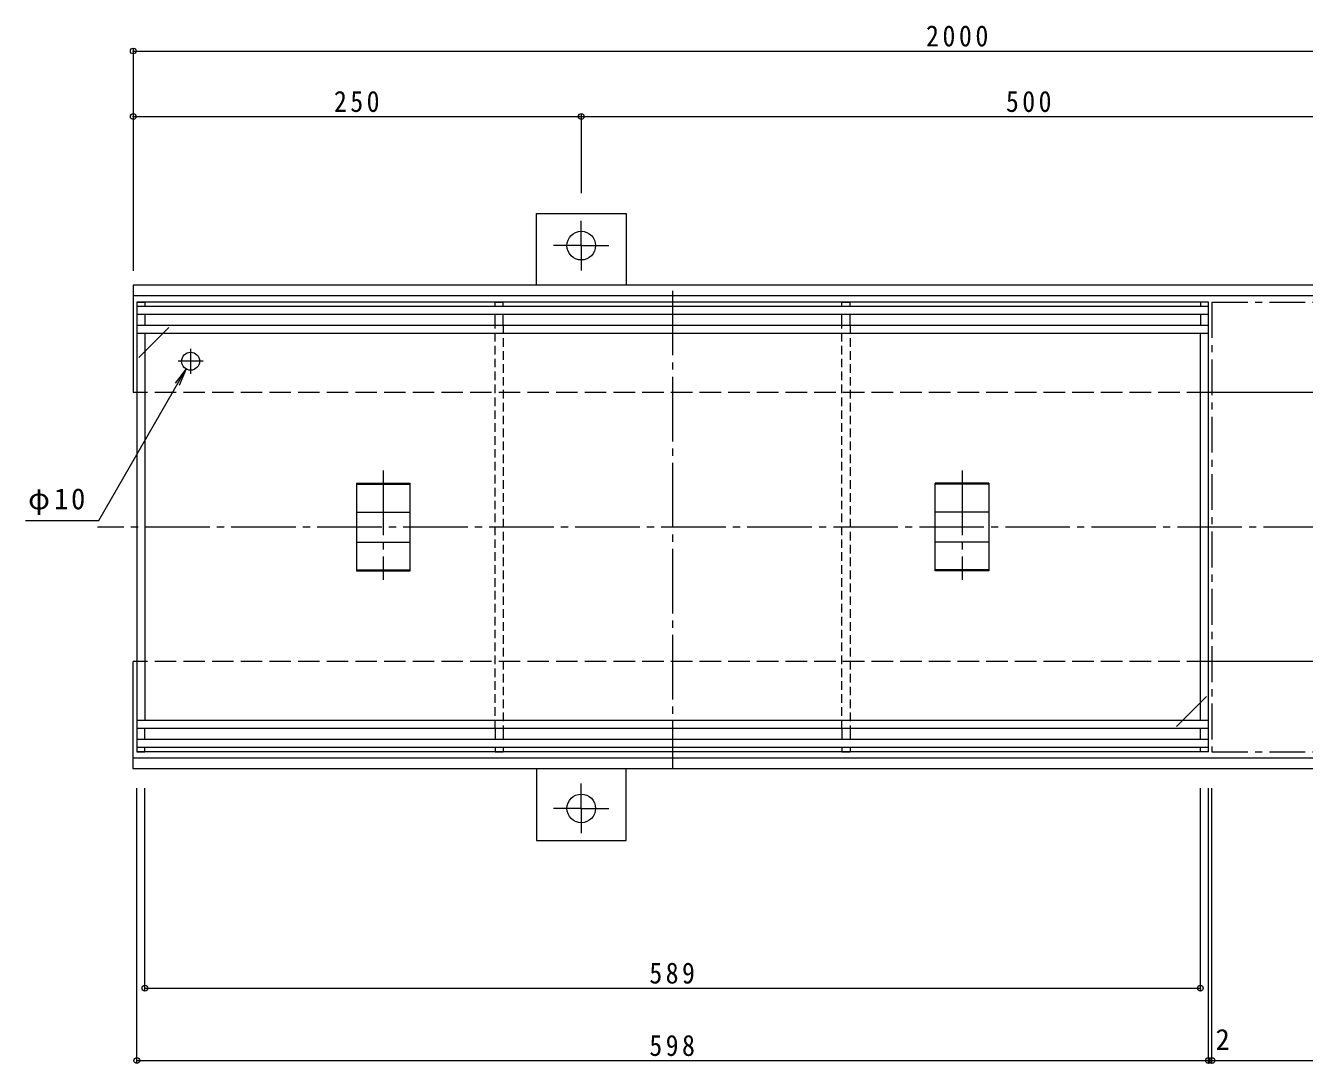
# Model space of a CAD drawing. Units: millimetres at full size, sheet at 1:4. Extents: x -954 to 1119, y -778 to 761.
# Drawn here: x -954 to -240, y -507 to 72 of the extents above; entities that cross this region are included whole.
import ezdxf
from ezdxf.enums import TextEntityAlignment as Align

# ---------------------------------------------------------------- set-up
doc = ezdxf.new("R2010")
doc.units = ezdxf.units.MM
doc.header["$LTSCALE"] = 4
doc.header["$PDMODE"] = 32
doc.header["$PDSIZE"] = 3.2
for name, pattern in [('CHAIN1', [8, 5, -1, 1, -1]), ('CHAIN2', [12, 9, -1, 1, -1]), ('DASHED1', [1.8, 1.2, -0.6]), ('DASHED3', [4, 3, -1])]:
    doc.linetypes.add(name, pattern=pattern)
for name, color, linetype, lineweight in [('0-0_通り芯', 7, 'CHAIN2', 9), ('0-1_躯体', 2, 'DASHED3', 9), ('0-2_仕上', 7, 'Continuous', 9), ('0-3_建具', 4, 'Continuous', 9), ('0-4_その他', 7, 'Continuous', 9)]:
    doc.layers.add(name, color=color, linetype=linetype, lineweight=lineweight)
doc.styles.add('ＭＳ ゴシック', font='')
doc.styles.get('ＭＳ ゴシック').set_extended_font_data('MS Gothic')

msp = doc.modelspace()

# ---------------------------------------------------------------- linework, layer by layer
at = {"layer": '0-0_通り芯'}
for p, q in [((-592.659, -76.039), (-592.659, -342.662)), ((-754.159, -176.317), (-754.159, -237.346)), ((-431.159, -176.317), (-431.159, -237.346)), ((61.025, -207.839), (-913.705, -207.839))]:
    msp.add_line(p, q, dxfattribs=at)
at = {"layer": '0-1_躯体'}
for p, q in [((-293.659, -132.839), (-893.659, -132.839)), ((-293.659, -282.839), (-893.659, -282.839))]:
    msp.add_line(p, q, dxfattribs=at)
at = {"layer": '0-1_躯体', "linetype": 'Continuous'}
for p, q in [((35.154, -132.839), (-293.659, -132.839)), ((35.154, -282.839), (-293.659, -282.839))]:
    msp.add_line(p, q, dxfattribs=at)
at = {"layer": '0-2_仕上'}
for p, q in [((-891.659, -82.338), (-891.659, -333.339)), ((-891.659, -82.338), (-887.159, -82.338)), ((-293.659, -84.838), (-891.659, -84.838)), ((-887.159, -82.338), (-887.159, -84.838)), ((-687.159, -84.838), (-687.159, -82.338)), ((-498.159, -82.338), (-493.659, -82.338)), ((-498.159, -84.838), (-498.159, -82.338)), ((-493.659, -84.838), (-493.659, -82.338)), ((-298.159, -82.338), (-298.159, -84.838)), ((-293.659, -82.338), (-298.159, -82.338)), ((-293.659, -333.339), (-293.659, -82.338)), ((-293.659, -89.338), (-891.659, -89.338)), ((-887.159, -89.338), (-887.159, -95.338)), ((-691.659, -95.338), (-691.659, -89.338)), ((-687.159, -95.338), (-687.159, -89.338)), ((-498.159, -95.338), (-498.159, -89.338)), ((-493.659, -95.338), (-493.659, -89.338)), ((-298.159, -89.338), (-298.159, -95.338)), ((-293.659, -95.338), (-891.659, -95.338)), ((-293.659, -99.839), (-891.659, -99.839)), ((-887.159, -99.839), (-887.159, -315.839)), ((-877.159, -99.839), (-887.159, -109.839)), ((-298.159, -315.839), (-298.159, -99.839)), ((-308.16, -315.839), (-298.159, -305.839)), ((-293.659, -315.839), (-891.659, -315.839)), ((-293.659, -320.339), (-891.659, -320.339)), ((-887.159, -326.339), (-887.159, -320.339)), ((-691.659, -320.339), (-691.659, -326.339)), ((-687.159, -320.339), (-687.159, -326.339)), ((-498.159, -320.339), (-498.159, -326.339)), ((-493.659, -320.339), (-493.659, -326.339)), ((-298.159, -326.339), (-298.159, -320.339)), ((-293.659, -326.339), (-891.659, -326.339)), ((-293.659, -330.839), (-891.659, -330.839)), ((-891.659, -333.339), (-887.159, -333.339)), ((-887.159, -333.339), (-887.159, -330.839)), ((-687.159, -330.839), (-687.159, -333.339)), ((-498.159, -330.839), (-498.159, -333.339)), ((-498.159, -333.339), (-493.659, -333.339)), ((-493.659, -330.839), (-493.659, -333.339)), ((-298.159, -333.339), (-298.159, -330.839)), ((-293.659, -333.339), (-298.159, -333.339))]:
    msp.add_line(p, q, dxfattribs=at)
at = {"layer": '0-2_仕上', "color": 2}
for p, q in [((-293.659, -82.338), (-891.659, -82.338)), ((-293.659, -333.339), (-891.659, -333.339))]:
    msp.add_line(p, q, dxfattribs=at)
at = {"layer": '0-2_仕上', "color": 3, "linetype": 'CHAIN1'}
msp.add_line((-291.659, -82.338), (34.654, -82.338), dxfattribs=at)
at = {"layer": '0-2_仕上', "linetype": 'DASHED1'}
for p, q in [((-877.159, -99.839), (-872.659, -95.338)), ((-887.159, -109.839), (-891.659, -114.338)), ((-298.159, -305.839), (-293.659, -301.339)), ((-308.16, -315.839), (-312.66, -320.339))]:
    msp.add_line(p, q, dxfattribs=at)
at = {"layer": '0-2_仕上', "color": 2, "linetype": 'DASHED1'}
for p, q in [((-691.659, -320.339), (-691.659, -95.338)), ((-687.159, -95.338), (-687.159, -320.339)), ((-498.159, -320.339), (-498.159, -95.338)), ((-493.659, -95.338), (-493.659, -320.339))]:
    msp.add_line(p, q, dxfattribs=at)
at = {"layer": '0-2_仕上', "linetype": 'CHAIN2'}
for p, q in [((-861.659, -108.338), (-861.659, -122.338)), ((-854.659, -115.338), (-868.659, -115.338))]:
    msp.add_line(p, q, dxfattribs=at)
at = {"layer": '0-2_仕上', "color": 3}
for p, q in [((-769.159, -183.384), (-769.159, -232.293)), ((-769.159, -183.384), (-739.159, -183.384)), ((-769.159, -183.884), (-739.159, -183.884)), ((-739.159, -232.293), (-739.159, -183.384)), ((-446.159, -232.293), (-446.159, -183.384)), ((-416.159, -183.384), (-446.159, -183.384)), ((-416.159, -183.884), (-446.159, -183.884)), ((-416.159, -183.384), (-416.159, -232.293)), ((-769.159, -199.473), (-739.159, -199.473)), ((-416.159, -199.473), (-446.159, -199.473)), ((-769.159, -216.205), (-739.159, -216.205)), ((-416.159, -216.205), (-446.159, -216.205)), ((-769.159, -231.793), (-739.159, -231.793)), ((-769.159, -232.293), (-739.159, -232.293)), ((-416.159, -231.793), (-446.159, -231.793)), ((-416.159, -232.293), (-446.159, -232.293))]:
    msp.add_line(p, q, dxfattribs=at)
at = {"layer": '0-2_仕上'}
for points in [[(-691.659, -84.838), (-691.659, -82.338), (-687.159, -82.338)], [(-691.659, -330.839), (-691.659, -333.339), (-687.159, -333.339)]]:
    msp.add_lwpolyline(points, dxfattribs=at)
at = {"layer": '0-2_仕上', "color": 3, "linetype": 'CHAIN1'}
msp.add_lwpolyline([(-291.659, -82.338), (-291.659, -333.339), (34.654, -333.339)], dxfattribs=at)
at = {"layer": '0-2_仕上'}
msp.add_circle((-861.659, -115.338), 5, dxfattribs=at)
at = {"layer": '0-3_建具'}
for p, q in [((-668.659, -32.839), (-618.659, -32.839)), ((-668.659, -72.839), (-668.659, -32.839)), ((-618.659, -32.839), (-618.659, -72.839)), ((-893.659, -72.839), (-893.659, -132.839)), ((35.154, -72.839), (-893.659, -72.839)), ((35.154, -78.839), (-893.659, -78.839)), ((-893.659, -342.839), (-893.659, -282.839)), ((35.154, -336.839), (-893.659, -336.839)), ((35.154, -342.839), (-893.659, -342.839)), ((-668.659, -342.839), (-668.659, -382.839)), ((-618.659, -382.839), (-618.659, -342.839)), ((-668.659, -382.839), (-618.659, -382.839))]:
    msp.add_line(p, q, dxfattribs=at)
at = {"layer": '0-3_建具', "linetype": 'CHAIN1'}
for p, q in [((-643.659, -50.839), (-643.659, -37.019)), ((-643.659, -50.839), (-659.131, -50.839)), ((-643.659, -50.839), (-628.188, -50.839)), ((-643.659, -50.839), (-643.659, -64.659)), ((-643.659, -364.839), (-643.659, -351.019)), ((-643.659, -364.839), (-659.131, -364.839)), ((-643.659, -364.839), (-643.659, -378.659)), ((-643.659, -364.839), (-628.188, -364.839))]:
    msp.add_line(p, q, dxfattribs=at)
at = {"layer": '0-3_建具'}
for centre in [(-643.659, -50.839), (-643.659, -364.839)]:
    msp.add_circle(centre, 8, dxfattribs=at)
at = {"layer": '0-4_その他'}
for p, q in [((-893.659, 58.946), (-893.659, -64.839)), ((-893.659, 57.746), (35.154, 57.746)), ((-643.659, 22.381), (-643.659, -21.634)), ((-893.659, 21.181), (-643.659, 21.181)), ((-643.659, 21.181), (-143.659, 21.181)), ((-912.938, -204.156), (-864.159, -119.669)), ((-864.159, -119.669), (-870.247, -127.602)), ((-864.159, -119.669), (-867.986, -128.907)), ((-953.755, -204.156), (-912.938, -204.156)), ((-891.659, -506.732), (-891.659, -353.581)), ((-887.159, -466.338), (-887.159, -353.581)), ((-298.159, -466.338), (-298.159, -353.581)), ((-293.659, -506.732), (-293.659, -353.581)), ((-291.659, -506.732), (-291.659, -353.581)), ((-887.159, -465.138), (-298.159, -465.138)), ((-891.659, -505.532), (-293.659, -505.532)), ((-293.659, -505.532), (-291.659, -505.532)), ((-291.659, -505.532), (34.654, -505.532))]:
    msp.add_line(p, q, dxfattribs=at)
for p in [(-893.659, 57.746), (-893.659, 21.181), (-643.659, 21.181), (-887.159, -465.138), (-298.159, -465.138), (-891.659, -505.532), (-293.659, -505.532), (-291.659, -505.532)]:
    msp.add_point(p, dxfattribs=at)

# ---------------------------------------------------------------- texts
at = {"layer": '0-4_その他', "color": 2, "style": 'ＭＳ ゴシック'}
msp.add_text('2', height=11.73, dxfattribs=at).set_placement((-289.692, -503.132), align=Align.BOTTOM_LEFT)
at = {"layer": '0-4_その他', "color": 2, "char_height": 11.73, "attachment_point": 7, "style": 'ＭＳ ゴシック'}
for s, insert in [('\\T1.28;\\W0.9;2000', (-451.253, 60.146)), ('\\T1.27;\\W0.9;250', (-781.659, 23.581)), ('\\T1.27;\\W0.9;500', (-406.659, 23.581)), ('\\T1.19;φ10', (-952.308, -201.148)), ('\\T1.27;\\W0.9;589', (-605.659, -462.738)), ('\\T1.27;\\W0.9;598', (-605.659, -503.132))]:
    msp.add_mtext(s, dxfattribs=dict(at, insert=insert))

doc.saveas('drawing.dxf')
